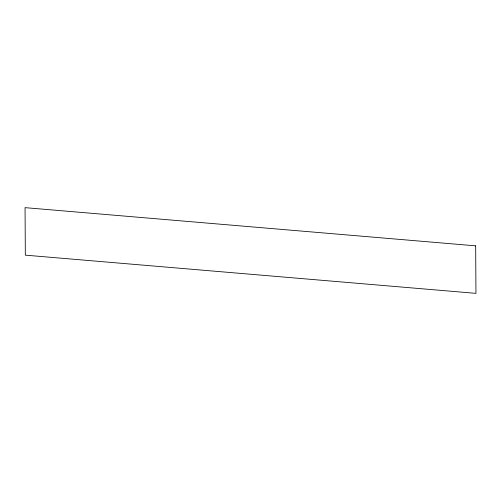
<?xml version="1.0" encoding="UTF-8"?>
<svg xmlns="http://www.w3.org/2000/svg" width="501" height="501" viewBox="0 0 501 501"><rect width="100%" height="100%" fill="white"/><g stroke="black" fill="none" stroke-linecap="round" stroke-linejoin="round"><path stroke-width="0.75" d="M475.674 245.847L25.05 207.652L25.326 255.153L475.95 293.348L475.674 245.847"/></g></svg>
